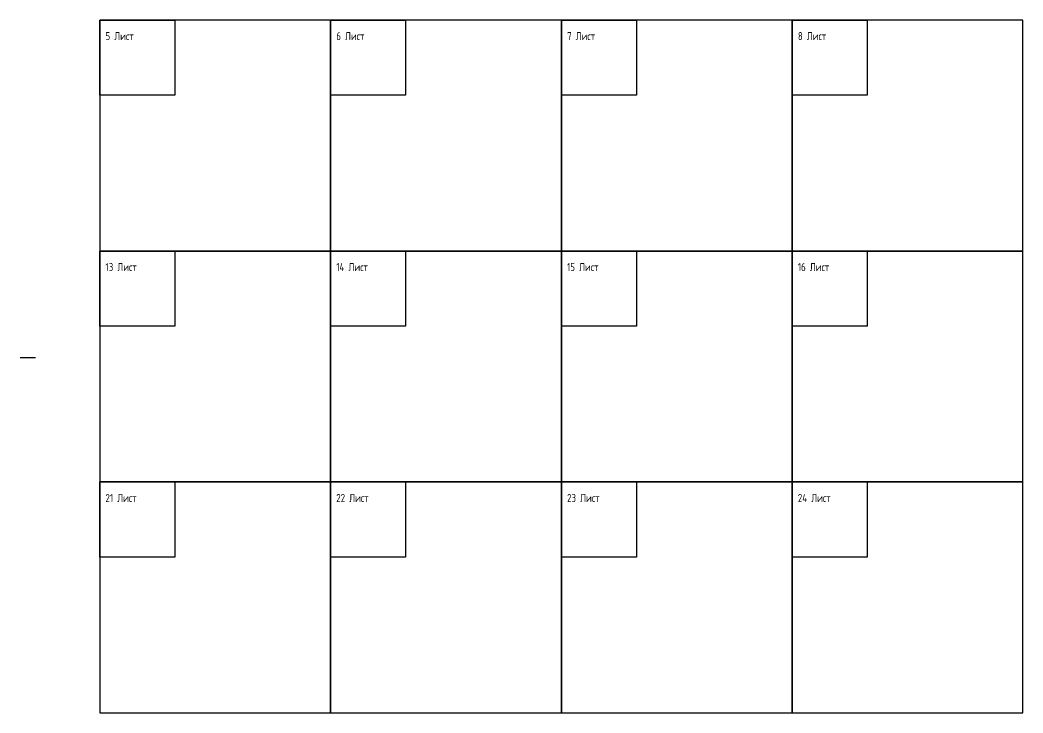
# Paper-space layout '№1в' of a CAD drawing. Header units: millimetres. Extents: x -384 to 3377, y -880 to 482.
# Drawn here: x 1465 to 3377, y -880 to 440 of the extents above; entities that cross this region are included whole.
import ezdxf

# ---------------------------------------------------------------- set-up
doc = ezdxf.new("R2010")
doc.units = ezdxf.units.MM
doc.styles.get("Standard").update_dxf_attribs({"font": 'ГОСТ тип А.ttf'})

# ---------------------------------------------------------------- blocks, each defined once
blk = doc.blocks.new('*U6916')
at = {"color": 4}
blk.add_lwpolyline([(-220, -220), (220, -220), (220, 220), (-220, 220)], close=True, dxfattribs=at)
at = {"color": 3}
blk.add_lwpolyline([(-220, 220), (-77, 220), (-77, 77), (-220, 77)], close=True, dxfattribs=at)
blk = doc.blocks.new('*U6917')
at = {"color": 0, "linetype": 'ByBlock', "lineweight": -2, "transparency": 16777216}
for p in [(0, 880), (440, 880), (880, 880), (1320, 880), (0, 440), (440, 440), (880, 440), (1320, 440), (0, 0), (440, 0), (880, 0), (1320, 0)]:
    blk.add_blockref('*U6916', p, dxfattribs=at)

psp = doc.layouts.new('№1в')

# ---------------------------------------------------------------- linework, layer by layer
psp.add_line((1465, -203.1), (1494.6, -203.1))

# ---------------------------------------------------------------- block references
psp.add_blockref('*U6917', (1837, -660))

# ---------------------------------------------------------------- texts
at = {"char_height": 15.26, "attachment_point": 1}
for s, insert in [('5 Лист', (1627.9, 417.1)), ('6 Лист', (2067.9, 417.1)), ('7 Лист', (2507.9, 417.1)), ('8 Лист', (2947.9, 417.1)), ('13 Лист', (1627.9, -22.9)), ('14 Лист', (2067.9, -22.9)), ('15 Лист', (2507.9, -22.9)), ('16 Лист', (2947.9, -22.9)), ('21 Лист', (1627.9, -462.9)), ('22 Лист', (2067.9, -462.9)), ('23 Лист', (2507.9, -462.9)), ('24 Лист', (2947.9, -462.9))]:
    psp.add_mtext_dynamic_manual_height_columns(s, width=109.648, gutter_width=76.3, heights=[0], dxfattribs=dict(at, insert=insert))

doc.saveas('drawing.dxf')
